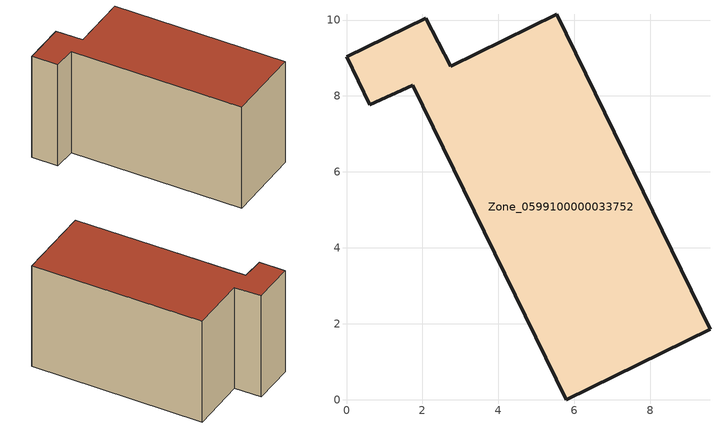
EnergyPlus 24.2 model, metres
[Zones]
Zone_0599100000033752
 floor ground (C_G): 1.74,8.28 0.61,7.77 0,9.04 2.08,10.05 2.74,8.78 5.53,10.15 9.57,1.85 5.78,0 z0
 wall outside (C_F): 2.74,8.78 2.08,10.05 0,9.04 0.61,7.77 1.74,8.28 5.78,0 9.57,1.85 5.53,10.15 2.74,8.78 z0:5.87
 roof outside (C_R): 9.57,1.85 5.53,10.15 2.74,8.78 2.08,10.05 0,9.04 0.61,7.77 1.74,8.28 5.78,0 z5.87
[BUILDING]
Pand.0599100000033752: North Axis=0; Terrain=City; Loads Convergence Tolerance Value=0.04; Temperature Convergence Tolerance Value=0.4; Solar Distribution=FullExterior; Maximum Number of Warmup Days=25; Minimum Number of Warmup Days=1
[Site:Location]
Rotterdam.The.Hague.AP_ZH_NLD Design_Conditions: Latitude=51.96; Longitude=4.45; Time Zone=1; Elevation=-4.5
[SITE:GROUNDTEMPERATURE:BUILDINGSURFACE]
18, 18, 18, 18, 18, 18, 18, 18, 18, 18, 18, 18
[MATERIAL] Thermal Absorptance=0.9; Solar Absorptance=0.7; Visible Absorptance=0.7
Name | Roughness | Thickness | Conductivity | Density | Specific Heat
G.TI.1946-1964 | MediumSmooth | 0.15 | 1 | 540 | 1210
F.TI.1946-1964 | Rough | 0.3 | 0.857143 | 1920 | 840
R.TI.1946-1964 | MediumRough | 0.2 | 0.277778 | 1500 | 1000
[CONSTRUCTION]
C_G: G.TI.1946-1964
C_F: F.TI.1946-1964
C_R: R.TI.1946-1964
[ZONE]
Zone_0599100000033752: Type=1; Multiplier=1; Ceiling Height=Autocalculate; Volume=Autocalculate; Floor Area=autocalculate; Part of Total Floor Area=Yes
[ZONEINFILTRATION:DESIGNFLOWRATE]
Infil_Zone_0599100000033752: Zone or ZoneList or Space or SpaceList=Zone_0599100000033752; Schedule=AlwaysOn; Design Flow Rate Calculation Method=Flow/Area; Flow Rate per Floor Area=0.003; Constant Term Coefficient=1; Temperature Term Coefficient=0; Velocity Term Coefficient=0; Velocity Squared Term Coefficient=0
[HVACTEMPLATE:ZONE:IDEALLOADSAIRSYSTEM]
Zone_0599100000033752: Maximum Heating Supply Air Temperature=50; Minimum Cooling Supply Air Temperature=13; Maximum Heating Supply Air Humidity Ratio=0.0156; Minimum Cooling Supply Air Humidity Ratio=0.0077; Heating Limit=NoLimit; Cooling Limit=NoLimit; Dehumidification Control Type=ConstantSensibleHeatRatio; Cooling Sensible Heat Ratio=0.7; Dehumidification Setpoint=60; Humidification Control Type=None; Humidification Setpoint=30; Outdoor Air Method=None; Outdoor Air Flow Rate per Person=0.00944; Outdoor Air Flow Rate per Zone Floor Area=0; Outdoor Air Flow Rate per Zone=0; Demand Controlled Ventilation Type=None; Outdoor Air Economizer Type=NoEconomizer; Heat Recovery Type=None; Sensible Heat Recovery Effectiveness=0.7; Latent Heat Recovery Effectiveness=0.65
[ZONECONTROL:THERMOSTAT]
ThermostatControl_Zone_0599100000033752: Zone or ZoneList=Zone_0599100000033752; Control Type Schedule=DualSetpointControlType; Control 1=Thermostat_Zone_0599100000033752; Temperature Difference Between Cutout And Setpoint=0
[THERMOSTATSETPOINT:DUALSETPOINT]
Thermostat_Zone_0599100000033752: Heating Setpoint Temperature Schedule=HeatingSetpoint_Zone_0599100000033752; Cooling Setpoint Temperature Schedule=CoolingSetpoint_Zone_0599100000033752
[SCHEDULE:COMPACT]
HeatingSetpoint_Zone_0599100000033752: Through: 12/31, For: AllDays, Until: 24:00, 21
CoolingSetpoint_Zone_0599100000033752: Through: 12/31, For: AllDays, Until: 24:00, 24
DualSetpointControlType: Through: 12/31, For: AllDays, Until: 24:00, 4
AlwaysOn: Through: 12/31, For: AllDays, Until: 24:00, 1
